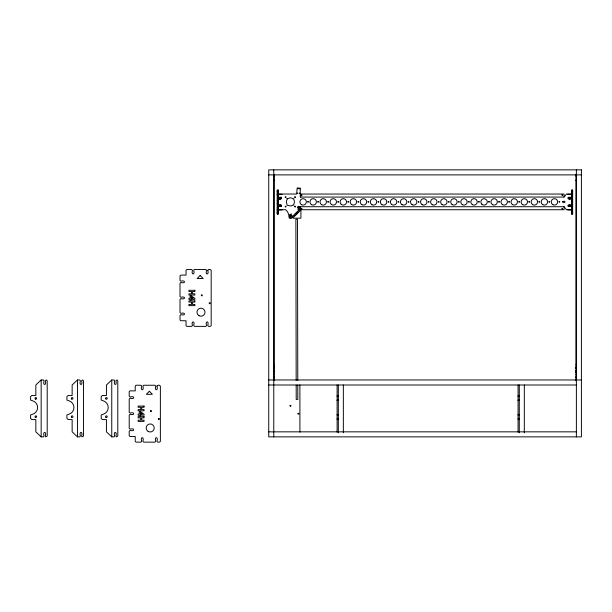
<?xml version="1.0" encoding="UTF-8"?>
<svg xmlns="http://www.w3.org/2000/svg" width="612" height="612" viewBox="0 0 612 612"><rect width="100%" height="100%" fill="white"/><g stroke="black" fill="none" stroke-linecap="round" stroke-linejoin="round"><path stroke-width="0.92" d="M278.154 194.44A1.002 1.002 0 0 1 278.95 194.05L296.606 194.035L297.21 187.938L300.278 188.159L300.285 197.064L564.065 197.064L566.475 194.05L570.499 194.05A1.002 1.002 0 0 1 571.501 195.052M289.774 215.332L291.281 213.833M297.593 207.522L298.526 206.581L299.811 207.858L297.83 209.84M41.165 379.968L35.833 384.994L35.833 395.451L31.809 395.451L30.6 396.653L30.6 400.072L32.421 400.715A7.038 7.038 0 0 1 32.421 414.309L30.6 414.951L30.6 418.371L31.809 419.58L35.833 419.58L35.833 431.843L41.165 436.869L43.483 436.869L44.056 436.065C42.396 431.093 46.971 431.093 45.303 436.065L45.716 436.869L47.201 436.065L47.201 380.771L46.39 379.968L45.303 380.771C46.971 385.744 42.396 385.744 44.056 380.771L43.483 379.968L41.165 379.968L41.165 436.869M77.479 379.968L72.147 384.994L72.147 395.451L68.116 395.451L66.915 396.653L66.915 400.072L68.735 400.715A7.038 7.038 0 0 1 68.735 414.309L66.915 414.951L66.915 418.371L68.116 419.58L72.147 419.58L72.147 431.843L77.479 436.869L79.797 436.869L80.371 436.065C78.711 431.093 83.286 431.093 81.618 436.065L82.023 436.869L83.507 436.065L83.507 380.771L82.704 379.968L81.618 380.771C83.286 385.744 78.711 385.744 80.371 380.771L79.797 379.968L77.479 379.968L77.479 436.869M111.759 379.968L106.434 384.994L106.434 395.451L102.403 395.451L101.194 396.653L101.194 400.072L103.015 400.715A7.038 7.038 0 0 1 103.015 414.309L101.194 414.951L101.194 418.371L102.403 419.58L106.434 419.58L106.434 431.843L111.759 436.869L114.077 436.869L114.658 436.065C112.99 431.093 117.565 431.093 115.898 436.065L116.311 436.869L117.795 436.065L117.795 380.771L116.984 379.968L115.898 380.771C117.565 385.744 112.99 385.744 114.658 380.771L114.077 379.968L111.759 379.968L111.759 436.869M268.745 174.879L581.4 174.879M273.771 176.088L274.168 176.088M575.968 176.088L576.374 176.088M273.771 180.18L274.168 180.18M575.968 180.18L576.374 180.18M273.771 180.494L274.168 180.494M575.968 180.494L576.374 180.494M277.182 190.424L278.391 190.424M571.455 190.424L572.656 190.424M277.182 191.625L278.391 191.625M571.455 191.625L572.656 191.625M277.182 192.03L278.391 192.03M571.455 192.03L572.656 192.03M277.787 192.099L278.391 192.099M571.455 192.099L572.059 192.099M277.182 194.004L277.787 194.004M571.455 194.012L572.059 194.042M278.391 194.203L277.182 194.203L281.612 194.241A1.209 1.209 0 0 1 282.071 194.333M571.455 194.218L572.656 194.203M572.059 194.325L568.234 194.241A1.209 1.209 0 0 0 567.775 194.333M571.455 194.44L572.059 194.44M571.455 194.555L572.059 194.555M571.455 194.662L572.059 194.662M571.455 194.754L572.059 194.823M277.182 194.884L277.787 194.884M571.455 194.868L572.059 194.884M571.455 195.243L572.059 195.243M277.947 197.248L280.357 197.248A0.887 0.887 0 0 1 281.581 198.074A0.887 0.887 0 0 1 280.357 198.892L277.947 198.892M571.501 197.278L568.471 197.278A0.826 0.826 0 0 0 568.686 198.892L571.501 198.892M571.455 197.661L572.059 197.661M277.182 200.476L277.787 200.476M571.455 201.639L572.059 201.639M571.455 202.526L572.059 202.526M277.182 203.689L277.787 203.689M277.947 204.89L280.763 204.89A0.826 0.826 0 0 1 281.581 205.708A0.826 0.826 0 0 1 280.763 206.535L277.947 206.535M571.501 204.913L568.471 204.913A0.826 0.826 0 0 0 568.471 206.504L572.059 206.504M571.501 208.73A1.002 1.002 0 0 1 570.499 209.732L566.475 209.732L564.065 206.718L300.071 206.718L300.071 208.967A1.507 1.507 0 0 1 298.564 210.474L292 217.046A1.507 1.507 0 0 1 290.493 218.553A1.507 1.507 0 0 1 288.986 217.046A9.846 9.846 0 0 0 285.735 209.732L278.95 209.732A1.002 1.002 0 0 1 278.154 209.342M571.455 208.922L572.059 208.922M277.182 209.281L277.787 209.281M571.455 209.281L572.059 209.296M571.455 209.411L572.059 209.503M571.455 209.61L572.059 209.61M571.455 209.725L572.059 209.725M571.455 209.84L572.059 209.84M277.182 209.962L281.612 209.924A1.209 1.209 0 0 0 282.461 209.572M572.656 209.962L568.234 209.924A1.209 1.209 0 0 1 567.385 209.572M277.182 210.168L277.787 210.168M571.455 210.153L572.059 210.123M277.787 212.066L278.391 212.066L277.182 212.135M572.059 212.066L571.455 212.066L572.656 212.135M277.182 212.54L278.391 212.54M571.455 212.54L572.656 212.54M277.182 213.749L278.391 213.749M571.455 213.749L572.656 213.749M273.771 364.721L274.168 364.721M575.968 364.721L576.374 364.721M273.771 366.925L274.168 366.925M575.968 366.925L576.374 366.925M273.771 367.728L274.168 367.728M575.968 367.728L576.374 367.728M273.771 367.827L274.168 367.827M575.968 367.827L576.374 367.827M273.771 367.996L274.168 367.996M575.968 367.996L576.374 367.996M273.771 368.057L274.168 368.118M575.968 368.087L576.374 368.087M273.771 368.195L274.168 368.233M575.968 368.233L576.374 368.233M273.771 368.317L274.168 368.317M575.968 368.317L576.374 368.317M273.771 370.964L274.168 370.964M575.968 370.964L576.374 370.964M273.771 371.086L274.168 371.17L273.771 371.285M575.968 371.086L576.374 371.086M575.968 371.255L576.374 371.285L575.968 371.346M273.771 371.392L274.168 371.415M273.771 371.476L274.168 371.476M575.968 371.476L576.374 371.476M273.771 371.905L274.168 371.905M575.968 371.905L576.374 371.905M273.771 372.417L274.168 372.417M575.968 372.417L576.374 372.417M273.771 374.422L274.168 374.422M575.968 374.422L576.374 374.422M273.771 376.77L274.168 376.77M575.968 376.77L576.374 376.77M273.771 377.199L274.168 377.199M575.968 377.283L576.374 377.283M273.771 377.711L274.168 377.711M575.968 377.711L576.374 377.711M268.745 379.968L581.4 379.968M268.745 384.994L576.374 384.994M337.113 395.451L338.321 395.451M518.073 395.451L519.282 395.451M337.113 396.653L338.321 396.653M518.073 396.653L519.282 396.653M337.113 400.072L338.321 400.072M518.073 400.072L519.282 400.072M337.113 400.531L338.321 400.531M518.073 400.531L519.282 400.531M337.113 414.5L338.321 414.5M518.073 414.5L519.282 414.5M337.113 414.951L338.321 414.951M518.073 414.951L519.282 414.951M337.113 418.371L338.321 418.371M518.073 418.371L519.282 418.371M337.113 419.58L338.321 419.58M518.073 419.58L519.282 419.58M268.745 431.843L576.374 431.843M299.169 208.585L300.92 210.337L300.928 218.201L293.072 218.186L291.901 217.015M298.404 209.266L300.01 210.849L293.584 217.275L292 215.669M298.342 212.486L297.7 211.415L294.15 214.973L295.214 215.608M297.776 380.35L297.478 219.257L295.871 219.257L296.17 380.35M297.784 385.116L297.815 399.414L296.208 399.414L296.177 385.116M576.374 169.853L576.374 436.869M575.968 174.313L575.968 380.679M572.059 190.118L572.059 214.047M564.065 197.064L564.065 194.05L300.683 194.05L300.683 197.064M564.065 206.718L564.065 209.732L300.469 209.732L300.469 206.718M524.308 384.994L524.308 432.791M519.282 384.994L519.282 432.791M518.073 384.994L518.073 432.194M343.347 384.994L343.347 432.791M338.321 384.994L338.321 432.791M337.113 384.994L337.113 432.194M299.903 384.994L299.903 432.156M277.787 190.118L277.787 214.047M274.168 174.313L274.168 380.679M273.771 169.853L273.771 436.869M569.099 206.542A0.903 0.903 0 0 1 569.099 205.265A0.903 0.903 0 0 1 570.376 205.265A0.903 0.903 0 0 1 570.376 206.542M279.47 206.542A0.903 0.903 0 0 1 279.47 205.265A0.903 0.903 0 0 1 280.747 205.265A0.903 0.903 0 0 1 280.747 206.542M156.97 386.05C158.638 390.9 154.079 391.152 155.723 386.05L154.974 385.246L143.721 385.246L142.902 386.05C144.562 391.022 139.987 391.022 141.655 386.05L140.859 385.246L136.04 385.246L135.237 386.141L135.237 390.877L130.012 390.877L129.209 391.772L129.209 396.178L130.012 396.989C134.984 395.321 134.984 399.896 130.012 398.236L129.209 399.055L129.209 412.304L130.012 413.077C134.984 411.409 134.984 415.984 130.012 414.316L129.209 415.166L129.209 428.285L130.012 429.157C134.984 427.497 134.984 432.072 130.012 430.404L129.209 431.345L129.209 435.713L130.012 436.517L135.237 436.517L135.237 441.344L136.04 442.147L140.852 442.147L141.655 441.344C139.987 436.371 144.562 436.371 142.902 441.344L143.835 442.147L155.004 442.147L155.731 441.344C154.063 436.433 158.63 436.302 156.97 441.344L157.743 442.147L159.564 442.147L160.375 441.344L160.375 386.05L159.365 385.246L157.835 385.246L156.97 386.05M207.782 270.274C209.449 275.125 204.882 275.377 206.535 270.274L205.785 269.471L194.524 269.471L193.706 270.274C195.366 275.255 190.791 275.255 192.459 270.274L191.671 269.471L186.851 269.471L186.04 270.366L186.04 275.102L180.815 275.102L180.012 275.997L180.012 280.403L180.815 281.214C185.788 279.554 185.788 284.129 180.815 282.461L180.012 283.28L180.012 296.529L180.815 297.302C185.788 295.634 185.788 300.209 180.815 298.549L180.012 299.39L180.012 312.518L180.815 313.382C185.788 311.722 185.788 316.297 180.815 314.629L180.012 315.57L180.012 319.938L180.815 320.742L186.04 320.742L186.04 325.569L186.851 326.372L191.655 326.372L192.459 325.569C190.791 320.596 195.366 320.596 193.706 325.569L194.639 326.372L205.808 326.372L206.535 325.569C204.867 320.657 209.434 320.527 207.782 325.569L208.547 326.372L210.375 326.372L211.178 325.569L211.178 270.274L210.168 269.471L208.638 269.471L207.782 270.274M299.016 206.558C299.803 214.215 296.177 204.446 299.016 206.558M337.87 201.83C338.62 203.436 339.017 200.484 337.87 201.83M408.242 201.83C408.977 203.444 409.405 200.491 408.242 201.83M508.779 201.822C509.49 203.444 509.957 200.499 508.779 201.822M290.165 215.745C290.845 217.291 291.289 214.483 290.165 215.745M378.078 201.822C378.797 203.444 379.264 200.499 378.078 201.822M428.346 201.822C429.066 203.444 429.532 200.499 428.346 201.822M298.113 207.797C298.786 209.35 299.245 206.535 298.113 207.797M418.302 201.799C418.922 203.459 419.557 200.545 418.302 201.799M478.622 201.776C479.181 203.467 479.93 200.575 478.622 201.776M158.393 418.868C159.135 421.178 160.191 417.246 158.393 418.868M209.205 303.101C209.939 305.403 210.995 301.471 209.205 303.101M285.192 197.033C285.827 199.03 286.745 195.626 285.192 197.033M285.192 206.504C285.827 208.501 286.745 205.097 285.192 206.504M286.967 198.693L287.349 199.336L286.921 199.895A4.024 4.024 0 0 0 286.921 203.911L287.059 205.272L288.39 205.387A4.024 4.024 0 0 0 292.414 205.387L292.972 204.959L293.798 205.272L293.882 203.911A4.024 4.024 0 0 0 293.882 199.895L293.798 198.533L292.972 198.846L292.414 198.418A4.024 4.024 0 0 0 288.39 198.418L286.967 198.693M290.073 214.514C288.856 221.965 293.324 213.16 290.073 214.514M294.663 197.033C295.298 199.03 296.216 195.626 294.663 197.033M294.663 206.504C295.298 208.501 296.216 205.097 294.663 206.504M297.356 188.58L297.975 188.741L297.356 188.58M297.356 193.201L297.975 193.369L297.386 193.124M299.36 188.58L299.987 188.741L299.36 188.58M296.2 213.687L296.789 213.84L296.2 213.687M299.36 193.201L299.987 193.369L299.398 193.124M301.303 194.968L301.923 195.136L301.303 194.968M301.303 208.646L301.923 208.814L301.303 208.646M307.721 201.776C308.257 203.467 309.029 200.583 307.721 201.776M317.773 201.776C318.317 203.467 319.082 200.583 317.773 201.776M297.929 413.59C298.671 415.9 299.719 411.968 297.929 413.59M327.825 201.776C328.369 203.467 329.141 200.583 327.825 201.776M347.93 201.776C348.473 203.467 349.245 200.583 347.93 201.776M357.982 201.776C358.525 203.467 359.298 200.583 357.982 201.776M368.042 201.776C368.577 203.467 369.35 200.583 368.042 201.776M398.198 201.776C398.741 203.467 399.514 200.583 398.198 201.776M448.466 201.776C449.009 203.467 449.782 200.583 448.466 201.776M488.674 201.776C489.218 203.467 489.99 200.583 488.674 201.776M498.734 201.776C499.27 203.467 500.042 200.583 498.734 201.776M518.838 201.776C519.381 203.467 520.154 200.583 518.838 201.776M528.89 201.776C529.434 203.467 530.206 200.583 528.89 201.776M538.942 201.776C539.486 203.467 540.258 200.583 538.942 201.776M548.995 201.776C549.538 203.467 550.31 200.583 548.995 201.776M559.054 201.776C559.59 203.467 560.362 200.583 559.054 201.776M561.946 194.968L562.566 195.136L561.946 194.968M562.428 201.776C564.761 204.813 566.85 199.428 562.428 201.776M561.946 208.646L562.566 208.814L561.946 208.646M150.475 410.943C151.195 413.261 152.289 409.336 150.475 410.943M201.287 295.175C201.998 297.486 203.092 293.569 201.287 295.175M290.012 405.664C290.731 407.982 291.825 404.058 290.012 405.664M458.526 201.761C459.008 203.467 459.88 200.614 458.526 201.761M468.578 201.753C469.022 203.467 469.955 200.637 468.578 201.753M438.429 201.723C438.766 203.467 439.875 200.698 438.429 201.723M388.161 201.723C388.49 203.467 389.615 200.705 388.161 201.723M200.155 275.507L197.141 278.521L203.169 278.521L200.155 275.507M149.351 391.275L146.329 394.296L152.365 394.296L149.351 391.275M581.4 169.853L268.745 169.853L268.745 436.869L581.4 436.869L581.4 169.853M278.391 190.118L277.182 190.118L277.182 214.047L278.391 214.047L278.391 190.118M572.656 190.118L571.455 190.118L571.455 214.047L572.656 214.047L572.656 190.118M194.868 290.302L188.932 290.302L188.932 291.496L191.525 291.496L191.525 293.844L188.932 293.844L188.932 295.045L194.868 295.045L194.868 293.844L192.535 293.844L192.535 291.496L194.868 291.496L194.868 290.302M191.128 295.833L190.125 295.833L190.125 298.258L188.932 298.258L188.932 299.36L191.128 300.094L191.128 296.897L193.155 298.258L191.831 298.258L191.831 299.36L194.891 299.36L194.891 298.404L191.128 295.833M194.868 300.89L188.932 300.89L188.932 302.091L191.525 302.091L191.525 304.439L188.932 304.439L188.932 305.633L194.868 305.633L194.868 304.439L192.535 304.439L192.535 302.091L194.868 302.091L194.868 300.89M144.057 406.077L138.128 406.077L138.128 407.271L140.722 407.271L140.722 409.619L138.128 409.619L138.128 410.813L144.057 410.813L144.057 409.619L141.724 409.619L141.724 407.271L144.057 407.271L144.057 406.077M140.316 411.601L139.322 411.601L139.322 414.033L138.128 414.033L138.128 415.135L140.324 415.869L140.324 412.672L142.351 414.033L141.028 414.033L141.028 415.135L144.088 415.135L144.088 414.179L140.316 411.601M144.057 416.665L138.128 416.665L138.128 417.866L140.722 417.866L140.722 420.207L138.128 420.207L138.128 421.408L144.057 421.408L144.057 420.207L141.724 420.207L141.724 417.866L144.057 417.866L144.057 416.665M198.984 315.677A4.024 4.024 0 0 0 205.02 312.197A4.024 4.024 0 0 0 198.984 308.716A4.024 4.024 0 0 0 198.984 315.677M105.861 398.932A0.803 0.803 0 0 0 107.207 398.573A0.803 0.803 0 0 0 106.22 397.586A0.803 0.803 0 0 0 105.861 398.932M105.861 417.231A0.803 0.803 0 0 0 107.207 416.871A0.803 0.803 0 0 0 106.22 415.885A0.803 0.803 0 0 0 105.861 417.231M71.581 417.231A0.803 0.803 0 0 0 72.927 416.871A0.803 0.803 0 0 0 71.941 415.885A0.803 0.803 0 0 0 71.581 417.231M71.749 399.062A0.803 0.803 0 0 0 72.95 398.366A0.803 0.803 0 0 0 71.749 397.67A0.803 0.803 0 0 0 71.749 399.062M35.435 399.062A0.803 0.803 0 0 0 36.644 398.366A0.803 0.803 0 0 0 35.435 397.67A0.803 0.803 0 0 0 35.435 399.062M35.267 417.231A0.803 0.803 0 0 0 36.613 416.871A0.803 0.803 0 0 0 35.626 415.885A0.803 0.803 0 0 0 35.267 417.231M148.18 431.452A4.024 4.024 0 0 0 154.216 427.972A4.024 4.024 0 0 0 148.18 424.491A4.024 4.024 0 0 0 148.18 431.452M412.098 204.676A3.221 3.221 0 0 0 416.925 201.891A3.221 3.221 0 0 0 412.098 199.107A3.221 3.221 0 0 0 412.098 204.676M311.562 204.676A3.221 3.221 0 0 0 316.389 201.891A3.221 3.221 0 0 0 311.562 199.107A3.221 3.221 0 0 0 311.562 204.676M402.046 204.676A3.221 3.221 0 0 0 406.865 201.891A3.221 3.221 0 0 0 402.046 199.107A3.221 3.221 0 0 0 402.046 204.676M331.482 204.561A3.221 3.221 0 0 0 336.485 202.113A3.221 3.221 0 0 0 331.865 198.999A3.221 3.221 0 0 0 331.482 204.561M321.614 204.676A3.221 3.221 0 0 0 326.441 201.891A3.221 3.221 0 0 0 321.614 199.107A3.221 3.221 0 0 0 321.614 204.676M432.202 204.676A3.221 3.221 0 0 0 437.029 201.891A3.221 3.221 0 0 0 432.202 199.107A3.221 3.221 0 0 0 432.202 204.676M422.15 204.676A3.221 3.221 0 0 0 426.977 201.891A3.221 3.221 0 0 0 422.15 199.107A3.221 3.221 0 0 0 422.15 204.676M452.115 204.553A3.221 3.221 0 0 0 457.126 202.121A3.221 3.221 0 0 0 452.513 198.999A3.221 3.221 0 0 0 452.115 204.553M301.509 204.676A3.221 3.221 0 0 0 306.337 201.891A3.221 3.221 0 0 0 301.509 199.107A3.221 3.221 0 0 0 301.509 204.676M492.522 204.676A3.221 3.221 0 0 0 497.349 201.891A3.221 3.221 0 0 0 492.522 199.107A3.221 3.221 0 0 0 492.522 204.676M481.805 204.163A3.221 3.221 0 0 0 487.183 202.725A3.221 3.221 0 0 0 483.243 198.785A3.221 3.221 0 0 0 481.805 204.163M472.418 204.676A3.221 3.221 0 0 0 477.245 201.891A3.221 3.221 0 0 0 472.418 199.107A3.221 3.221 0 0 0 472.418 204.676M462.366 204.676A3.221 3.221 0 0 0 467.186 201.891A3.221 3.221 0 0 0 462.366 199.107A3.221 3.221 0 0 0 462.366 204.676M442.055 204.553A3.221 3.221 0 0 0 447.074 202.128A3.221 3.221 0 0 0 442.468 198.992A3.221 3.221 0 0 0 442.055 204.553M391.619 204.431A3.221 3.221 0 0 0 396.783 202.335A3.221 3.221 0 0 0 392.391 198.908A3.221 3.221 0 0 0 391.619 204.431M381.796 204.592A3.221 3.221 0 0 0 386.761 202.059A3.221 3.221 0 0 0 382.079 199.022A3.221 3.221 0 0 0 381.796 204.592M371.882 204.676A3.221 3.221 0 0 0 376.709 201.891A3.221 3.221 0 0 0 371.882 199.107A3.221 3.221 0 0 0 371.882 204.676M361.83 204.676A3.221 3.221 0 0 0 366.657 201.891A3.221 3.221 0 0 0 361.83 199.107A3.221 3.221 0 0 0 361.83 204.676M351.778 204.676A3.221 3.221 0 0 0 356.605 201.891A3.221 3.221 0 0 0 351.778 199.107A3.221 3.221 0 0 0 351.778 204.676M341.083 204.194A3.221 3.221 0 0 0 346.453 202.687A3.221 3.221 0 0 0 342.46 198.793A3.221 3.221 0 0 0 341.083 204.194M552.843 204.676A3.221 3.221 0 0 0 557.67 201.891A3.221 3.221 0 0 0 552.843 199.107A3.221 3.221 0 0 0 552.843 204.676M542.79 204.676A3.221 3.221 0 0 0 547.618 201.891A3.221 3.221 0 0 0 542.79 199.107A3.221 3.221 0 0 0 542.79 204.676M532.738 204.676A3.221 3.221 0 0 0 537.566 201.891A3.221 3.221 0 0 0 532.738 199.107A3.221 3.221 0 0 0 532.738 204.676M522.686 204.676A3.221 3.221 0 0 0 527.506 201.891A3.221 3.221 0 0 0 522.686 199.107A3.221 3.221 0 0 0 522.686 204.676M512.627 204.676A3.221 3.221 0 0 0 517.454 201.891A3.221 3.221 0 0 0 512.627 199.107A3.221 3.221 0 0 0 512.627 204.676M502.574 204.676A3.221 3.221 0 0 0 507.402 201.891A3.221 3.221 0 0 0 502.574 199.107A3.221 3.221 0 0 0 502.574 204.676M569.267 199.045A0.903 0.903 0 0 0 570.621 198.265A0.903 0.903 0 0 0 569.267 197.477A0.903 0.903 0 0 0 569.267 199.045M279.676 199.045A0.903 0.903 0 0 0 281.03 198.265A0.903 0.903 0 0 0 279.676 197.477A0.903 0.903 0 0 0 279.676 199.045"/></g></svg>
